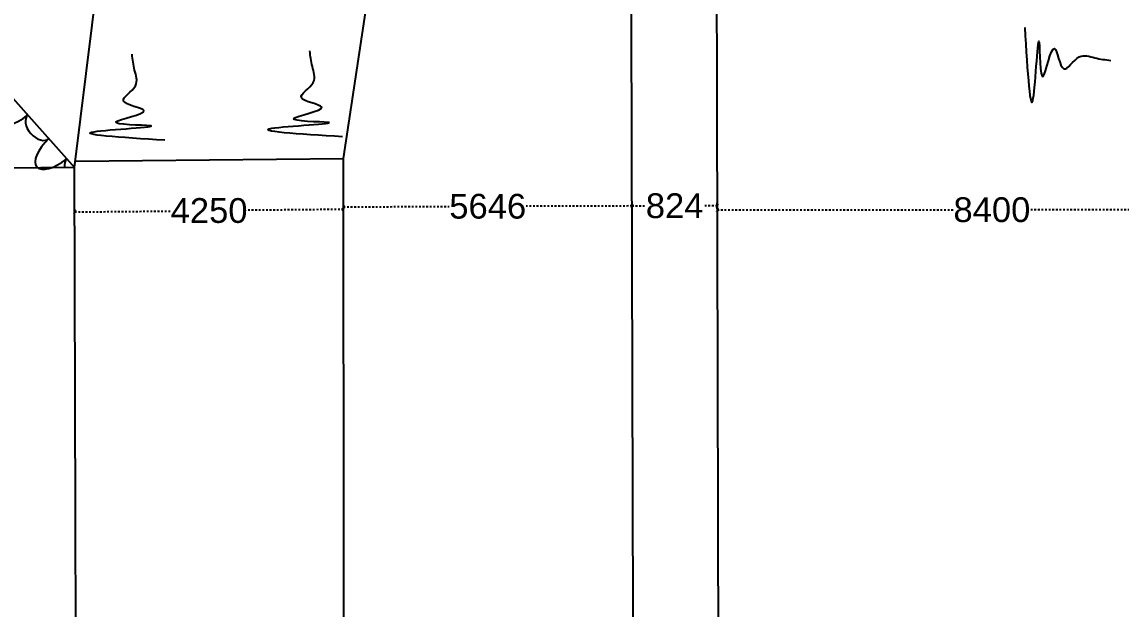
# Model space of a CAD drawing. Header units: inches. Extents: x 19331 to 39017, y 19415 to 38958.
# Drawn here: x 19398.9 to 19460, y 19547.5 to 19580.1 of the extents above; entities that cross this region are included whole.
import ezdxf

# ---------------------------------------------------------------- set-up
doc = ezdxf.new("R2010")
doc.units = ezdxf.units.IN
doc.header["$MEASUREMENT"] = 0
doc.linetypes.add('DASHDOT', pattern=[1, 0.5, -0.25, 0, -0.25])
doc.layers.add('DIMENSION', color=255, linetype='Continuous')
doc.layers.add('DRAWING', color=7, linetype='Continuous')
doc.styles.get("Standard").update_dxf_attribs({"font": 'arial.ttf'})
doc.dimstyles.new('dig', dxfattribs={"dimtxt": 0.3125, "dimasz": 0.18, "dimexe": 0.18, "dimexo": 0.0625, "dimgap": 0.09, "dimtad": 0, "dimtih": 1, "dimtoh": 1, "dimdec": 4, "dimzin": 0, "dimdsep": 46, "dimtxsty": 'Standard', "dimblk": 'ARCHTICK', "dimcen": 0.09, "dimadec": 0, "dimazin": 0, "dimtfac": 1, "dimtdec": 4, "dimtofl": 0, "dimtmove": 0, "dimatfit": 3, "dimldrblk": 'ARCHTICK', "dimfxl": 1, "dimtolj": 1, "dimtzin": 0, "dimarcsym": 0})

# ---------------------------------------------------------------- blocks, each defined once
blk = doc.blocks.new('_ArchTick')
at = {"color": 0, "linetype": 'ByBlock', "const_width": 0.15}
blk.add_lwpolyline([(-0.5, -0.5), (0.5, 0.5)], dxfattribs=at)
blk = doc.blocks.new('*D112')
at = {"layer": 'Defpoints', "color": 0, "linetype": 'DASHDOT', "ltscale": 0.02, "transparency": 16777216}
for p in [(19401.845, 19569.597), (19416.771, 19569.737), (19416.771, 19569.737)]:
    blk.add_point(p, dxfattribs=at)
at = {"layer": 'DIMENSION', "color": 0, "linetype": 'DASHDOT', "lineweight": -2, "ltscale": 0.02, "transparency": 16777216}
for p, q in [((19401.844, 19569.66), (19401.843, 19569.777)), ((19401.845, 19569.597), (19407.14, 19569.647)), ((19416.771, 19569.737), (19411.476, 19569.687)), ((19416.771, 19569.799), (19416.77, 19569.917))]:
    blk.add_line(p, q, dxfattribs=at)
at = {"layer": 'DIMENSION', "color": 0, "linetype": 'DASHDOT', "lineweight": -2, "ltscale": 0.02, "transparency": 16777216, "xscale": 0.18, "yscale": 0.18, "zscale": 0.18}
for p, rotation in [((19401.845, 19569.597), 180.535269852238), ((19416.771, 19569.737), 0.5352698522380616)]:
    blk.add_blockref('_ArchTick', p, dxfattribs=dict(at, rotation=rotation))
at = {"layer": 'DIMENSION', "color": 0, "linetype": 'DASHDOT', "ltscale": 0.02, "transparency": 16777216, "insert": (19409.308, 19569.667), "char_height": 1.375, "attachment_point": 5}
blk.add_mtext('\\A1;4250', dxfattribs=at)
blk = doc.blocks.new('*D114')
at = {"layer": 'Defpoints', "color": 0, "linetype": 'DASHDOT', "ltscale": 0.02, "transparency": 16777216}
for p in [(19416.771, 19569.737), (19432.805, 19569.928), (19432.806, 19569.782)]:
    blk.add_point(p, dxfattribs=at)
at = {"layer": 'DIMENSION', "color": 0, "linetype": 'DASHDOT', "lineweight": -2, "ltscale": 0.02, "transparency": 16777216}
for p, q in [((19416.771, 19569.799), (19416.771, 19570.063)), ((19432.805, 19569.845), (19432.805, 19570.108)), ((19416.771, 19569.883), (19422.645, 19569.899)), ((19432.805, 19569.928), (19426.931, 19569.911))]:
    blk.add_line(p, q, dxfattribs=at)
at = {"layer": 'DIMENSION', "color": 0, "linetype": 'DASHDOT', "lineweight": -2, "ltscale": 0.02, "transparency": 16777216, "xscale": 0.18, "yscale": 0.18, "zscale": 0.18}
for p, rotation in [((19416.771, 19569.883), 180.1614072539114), ((19432.805, 19569.928), 0.1614072539113836)]:
    blk.add_blockref('_ArchTick', p, dxfattribs=dict(at, rotation=rotation))
at = {"layer": 'DIMENSION', "color": 0, "linetype": 'DASHDOT', "ltscale": 0.02, "transparency": 16777216, "insert": (19424.788, 19569.905), "char_height": 1.375, "attachment_point": 5}
blk.add_mtext('\\A1;5646', dxfattribs=at)
blk = doc.blocks.new('*D117')
at = {"layer": 'Defpoints', "color": 0, "linetype": 'DASHDOT', "ltscale": 0.02, "transparency": 16777216}
for p in [(19432.805, 19569.928), (19437.544, 19569.939), (19437.544, 19569.939)]:
    blk.add_point(p, dxfattribs=at)
at = {"layer": 'DIMENSION', "color": 0, "linetype": 'DASHDOT', "lineweight": -2, "ltscale": 0.02, "transparency": 16777216}
for p, q in [((19432.805, 19569.99), (19432.805, 19570.108)), ((19437.544, 19570.002), (19437.543, 19570.119)), ((19432.805, 19569.928), (19433.567, 19569.93)), ((19437.544, 19569.939), (19436.781, 19569.937))]:
    blk.add_line(p, q, dxfattribs=at)
at = {"layer": 'DIMENSION', "color": 0, "linetype": 'DASHDOT', "lineweight": -2, "ltscale": 0.02, "transparency": 16777216, "xscale": 0.18, "yscale": 0.18, "zscale": 0.18}
for p, rotation in [((19432.805, 19569.928), 180.1363591846514), ((19437.544, 19569.939), 0.1363591846514366)]:
    blk.add_blockref('_ArchTick', p, dxfattribs=dict(at, rotation=rotation))
at = {"layer": 'DIMENSION', "color": 0, "linetype": 'DASHDOT', "ltscale": 0.02, "transparency": 16777216, "insert": (19435.174, 19569.934), "char_height": 1.375, "attachment_point": 5}
blk.add_mtext('\\A1;824', dxfattribs=at)
blk = doc.blocks.new('*D118')
at = {"layer": 'Defpoints', "color": 0, "linetype": 'DASHDOT', "ltscale": 0.02, "transparency": 16777216}
for p in [(19437.544, 19569.713), (19468.054, 19569.713), (19468.054, 19569.713)]:
    blk.add_point(p, dxfattribs=at)
at = {"layer": 'DIMENSION', "color": 0, "linetype": 'DASHDOT', "lineweight": -2, "ltscale": 0.02, "transparency": 16777216}
for p, q in [((19437.544, 19569.776), (19437.544, 19569.893)), ((19437.544, 19569.713), (19450.658, 19569.713)), ((19468.054, 19569.713), (19454.941, 19569.713)), ((19468.054, 19569.776), (19468.054, 19569.893))]:
    blk.add_line(p, q, dxfattribs=at)
at = {"layer": 'DIMENSION', "color": 0, "linetype": 'DASHDOT', "lineweight": -2, "ltscale": 0.02, "transparency": 16777216, "xscale": 0.18, "yscale": 0.18, "zscale": 0.18, "rotation": 180}
blk.add_blockref('_ArchTick', (19437.544, 19569.713), dxfattribs=at)
at = {"layer": 'DIMENSION', "color": 0, "linetype": 'DASHDOT', "lineweight": -2, "ltscale": 0.02, "transparency": 16777216, "xscale": 0.18, "yscale": 0.18, "zscale": 0.18}
blk.add_blockref('_ArchTick', (19468.054, 19569.713), dxfattribs=at)
at = {"layer": 'DIMENSION', "color": 0, "linetype": 'DASHDOT', "ltscale": 0.02, "transparency": 16777216, "insert": (19452.799, 19569.713), "char_height": 1.375, "attachment_point": 5}
blk.add_mtext('\\A1;8400', dxfattribs=at)

msp = doc.modelspace()

# ---------------------------------------------------------------- linework, layer by layer
at = {"layer": 'DRAWING'}
for points in [[(19401.83808, 19572.07189), (19406.06336, 19606.23078)], [(19416.8137, 19526.94555), (19416.76868, 19572.56111), (19421.86743, 19606.30792)], [(19432.88761, 19540.63386), (19432.70245, 19606.3608)], [(19436.28195, 19538.40952), (19437.60305, 19544.99205), (19437.45694, 19606.38401)], [(19353.18025, 19595.35001), (19380.80276, 19595.69282), (19401.83808, 19572.07189), (19353.19534, 19571.58307)], [(19401.88133, 19572.42161), (19416.76868, 19572.56111)], [(19401.95732, 19526.82201), (19401.83808, 19572.07189)]]:
    msp.add_lwpolyline(points, dxfattribs=at)
for centre, major_axis, ratio, start_param, end_param in [((19398.89249, 19575.67267), (-1.32038, -1.14571), 0.4325356, 4.829714, 7.7477962), ((19399.8286, 19574.32837), (-0.58328, 0.65497), 0.65299308, 0, 3.14159265), ((19401.05858, 19573.24033), (-1.32038, -1.14571), 0.4325356, 4.829714, 7.7477962), ((19401.99469, 19571.89603), (-0.58328, 0.65497), 0.65299308, 0, 0.81738401)]:
    msp.add_ellipse(centre, major_axis=major_axis, ratio=ratio, start_param=start_param, end_param=end_param, dxfattribs=at)
for points in [[(19454.6229, 19579.83731), (19455.09565, 19575.90905), (19455.42658, 19579.00907), (19455.63932, 19577.11593), (19456.27753, 19578.67777), (19456.79756, 19577.54189), (19457.64851, 19578.20448), (19458.52311, 19578.15715), (19459.3977, 19578.01517)], [(19416.72888, 19573.76722), (19412.80063, 19574.23997), (19415.90064, 19574.5709), (19414.0075, 19574.78364), (19415.56934, 19575.42185), (19414.43347, 19575.94188), (19415.09606, 19576.79283), (19415.04873, 19577.66743), (19414.90674, 19578.54201)], [(19406.8509, 19573.57812), (19402.92265, 19574.05087), (19406.02267, 19574.3818), (19404.12952, 19574.59454), (19405.69136, 19575.23275), (19404.55549, 19575.75278), (19405.21808, 19576.60373), (19405.17075, 19577.47833), (19405.02876, 19578.35291)]]:
    msp.add_spline(points, degree=3, dxfattribs=at)

# ---------------------------------------------------------------- dimensions: what is measured, and where the dimension line sits
at = {"layer": 'DIMENSION', "linetype": 'DASHDOT', "ltscale": 0.02}
for p1, p2, distance, text, picture, middle in [((19416.77147, 19569.73683), (19432.8055, 19569.782), 0.14599, '5646', '*D114', (19424.78807, 19569.90541)), ((19432.80509, 19569.928), (19437.54368, 19569.93927), 0, '824', '*D117', (19435.17438, 19569.93363)), ((19437.54421, 19569.71334), (19468.05424, 19569.71334), 0, '8400', '*D118', (19452.79923, 19569.71334)), ((19401.8446, 19569.59738), (19416.77147, 19569.73683), 0, '4250', '*D112', (19409.30803, 19569.66711))]:
    dim = msp.add_aligned_dim(p1=p1, p2=p2, distance=distance, text=text, dimstyle='dig', override={"dimtxt": 1.375}, dxfattribs=at)
    dim.commit()
    dim.dimension.update_dxf_attribs({"geometry": picture, "text_midpoint": middle})

doc.saveas('drawing.dxf')
